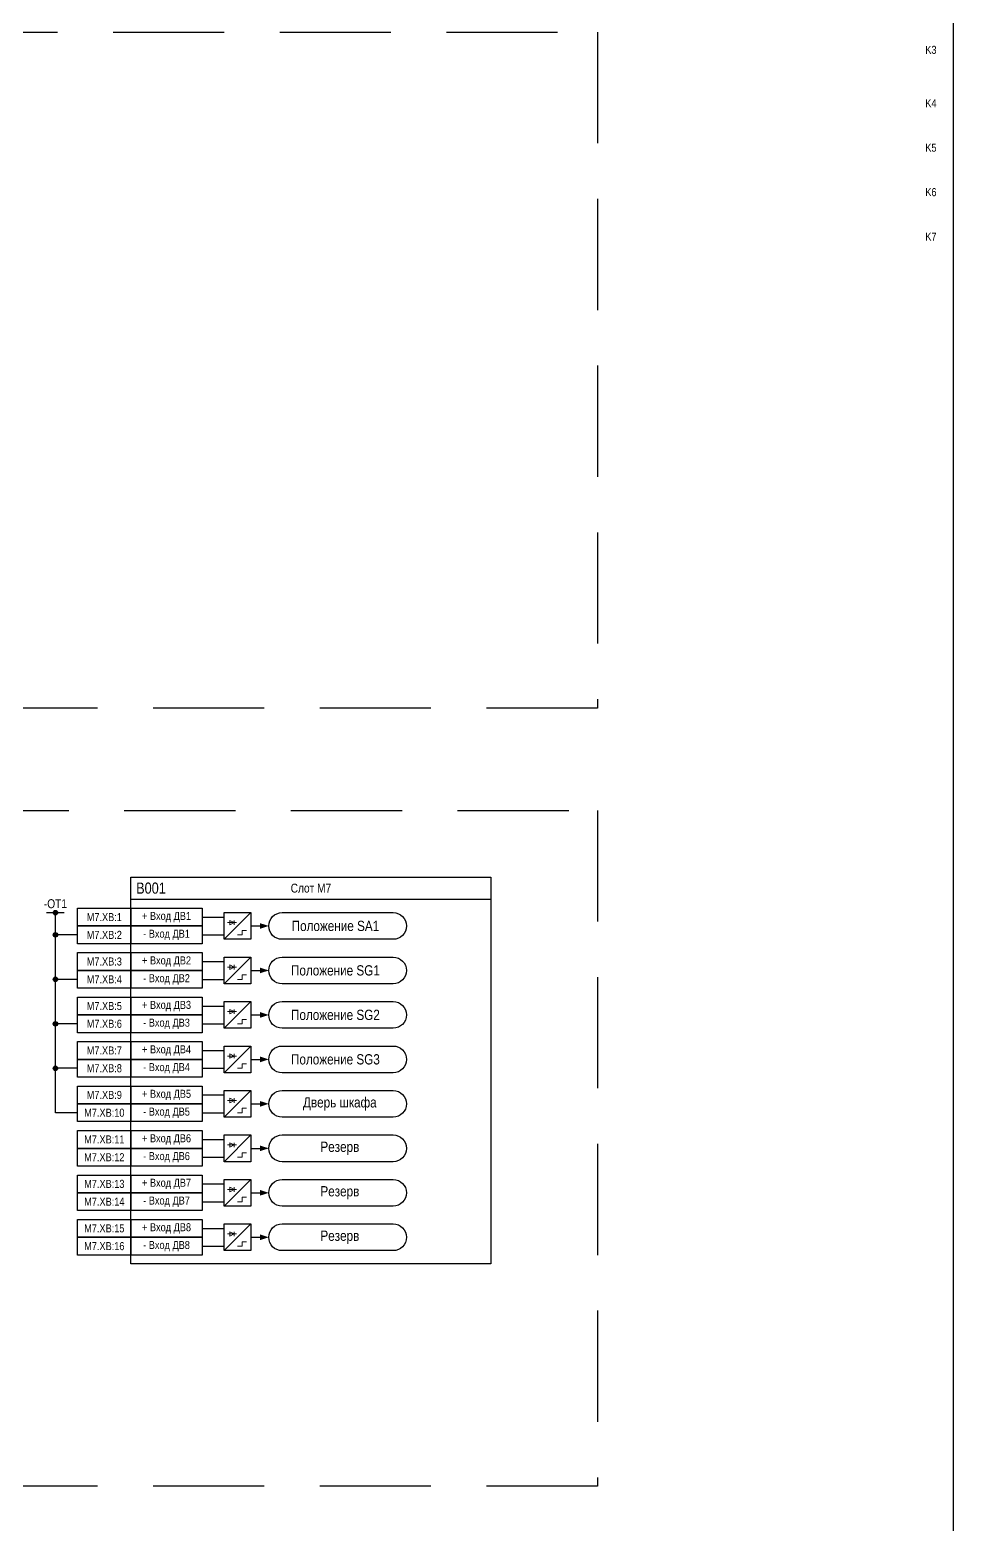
# Model space of a CAD drawing. Header units: millimetres. Extents: x 1657 to 5785, y -558 to 1129.
# Drawn here: x 4585.2 to 4793, y 166.5 to 502.5 of the extents above; entities that cross this region are included whole.
import ezdxf

# ---------------------------------------------------------------- set-up
doc = ezdxf.new("R2010")
doc.units = ezdxf.units.MM
doc.linetypes.add('штриховая2', pattern=[0.375, 0.25, -0.125])
doc.layers.add('_ОРЗ_0.3', color=7, linetype='Continuous', lineweight=30)
doc.layers.add('TEXT', color=7, linetype='Continuous', lineweight=25)
doc.layers.add('Основная', color=7, linetype='Continuous')
doc.styles.add('1.8_Gost_RD', font='ARIALN.TTF', dxfattribs={"height": 1.8})
doc.styles.add('2.5_Gost_RD', font='ARIALN.TTF', dxfattribs={"height": 2.5})

# ---------------------------------------------------------------- blocks, each defined once
blk = doc.blocks.new('*U114')
at = {"ltscale": 0.25}
blk.add_line((0, 0), (3, 0), dxfattribs=at)
blk.add_lwpolyline([(2, 0, 1.3, 0, 0), (4, 0, 0, 0, 0)], format="xyseb", dxfattribs=at)
blk = doc.blocks.new('Точка')
at = {"ltscale": 100}
h = blk.add_hatch(color=256, dxfattribs=at)
h.dxf.hatch_style = 1
edge = h.paths.add_edge_path()
edge.add_arc((0, 0), 0.5, 0, 360)
blk.add_circle((0, 0), 0.5, dxfattribs=at)

msp = doc.modelspace()

# ---------------------------------------------------------------- linework, layer by layer
at = {"ltscale": 100}
for p, q in [((4589, 304), (4593, 304)), ((4591, 259), (4591, 304)), ((4596, 299), (4591, 299)), ((4596, 289), (4591, 289)), ((4596, 279), (4591, 279)), ((4596, 269), (4591, 269)), ((4596, 259), (4591, 259))]:
    msp.add_line(p, q, dxfattribs=at)
at = {"lineweight": 13, "ltscale": 0.25}
for p, q in [((4631.25, 302.25), (4631.25, 301.25)), ((4631.25, 292.25), (4631.25, 291.25)), ((4631.25, 282.25), (4631.25, 281.25)), ((4631.25, 272.25), (4631.25, 271.25)), ((4631.25, 262.25), (4631.25, 261.25)), ((4631.25, 252.25), (4631.25, 251.25)), ((4631.25, 242.25), (4631.25, 241.25)), ((4631.25, 232.25), (4631.25, 231.25))]:
    msp.add_line(p, q, dxfattribs=at)
at = {"ltscale": 100}
for points in [[(3847, 707), (4793, 707), (4793, -188), (3847, -188)], [(4596, 305), (4608, 305), (4608, 301), (4596, 301)], [(4608, 305), (4624, 305), (4624, 301), (4608, 301)], [(4596, 301), (4608, 301), (4608, 297), (4596, 297)], [(4608, 301), (4624, 301), (4624, 297), (4608, 297)], [(4596, 295), (4608, 295), (4608, 291), (4596, 291)], [(4608, 295), (4624, 295), (4624, 291), (4608, 291)], [(4596, 291), (4608, 291), (4608, 287), (4596, 287)], [(4608, 291), (4624, 291), (4624, 287), (4608, 287)], [(4596, 285), (4608, 285), (4608, 281), (4596, 281)], [(4608, 285), (4624, 285), (4624, 281), (4608, 281)], [(4596, 281), (4608, 281), (4608, 277), (4596, 277)], [(4608, 281), (4624, 281), (4624, 277), (4608, 277)], [(4596, 275), (4608, 275), (4608, 271), (4596, 271)], [(4608, 275), (4624, 275), (4624, 271), (4608, 271)], [(4596, 271), (4608, 271), (4608, 267), (4596, 267)], [(4608, 271), (4624, 271), (4624, 267), (4608, 267)], [(4596, 265), (4608, 265), (4608, 261), (4596, 261)], [(4608, 265), (4624, 265), (4624, 261), (4608, 261)], [(4596, 261), (4608, 261), (4608, 257), (4596, 257)], [(4608, 261), (4624, 261), (4624, 257), (4608, 257)], [(4596, 255), (4608, 255), (4608, 251), (4596, 251)], [(4608, 255), (4624, 255), (4624, 251), (4608, 251)], [(4596, 251), (4608, 251), (4608, 247), (4596, 247)], [(4608, 251), (4624, 251), (4624, 247), (4608, 247)], [(4596, 245), (4608, 245), (4608, 241), (4596, 241)], [(4608, 245), (4624, 245), (4624, 241), (4608, 241)], [(4596, 241), (4608, 241), (4608, 237), (4596, 237)], [(4608, 241), (4624, 241), (4624, 237), (4608, 237)], [(4596, 235), (4608, 235), (4608, 231), (4596, 231)], [(4608, 235), (4624, 235), (4624, 231), (4608, 231)], [(4596, 231), (4608, 231), (4608, 227), (4596, 227)], [(4608, 231), (4624, 231), (4624, 227), (4608, 227)]]:
    msp.add_lwpolyline(points, close=True, dxfattribs=at)
at = {"linetype": 'штриховая2', "ltscale": 100}
for points in [[(4344, 502), (4529, 502), (4713, 502), (4713, 350), (4344, 350)], [(4344, 327), (4713, 327), (4713, 175), (4344, 175)]]:
    msp.add_lwpolyline(points, close=True, dxfattribs=at)
at = {"ltscale": 100}
msp.add_lwpolyline([(4608, 307), (4689, 307)], dxfattribs=at)
for points in [[(4629, 304), (4635, 304), (4635, 298), (4629, 298)], [(4629, 294), (4635, 294), (4635, 288), (4629, 288)], [(4629, 284), (4635, 284), (4635, 278), (4629, 278)], [(4629, 274), (4635, 274), (4635, 268), (4629, 268)], [(4629, 264), (4635, 264), (4635, 258), (4629, 258)], [(4629, 254), (4635, 254), (4635, 248), (4629, 248)], [(4629, 244), (4635, 244), (4635, 238), (4629, 238)], [(4629, 234), (4635, 234), (4635, 228), (4629, 228)]]:
    msp.add_lwpolyline(points, close=True)
at = {"lineweight": 13, "flags": 128}
for points in [[(4630.5, 302.5, 0, 0, 0), (4630.5, 303, 0.25, 0, 0), (4630.5, 303.5, 0, 0, 0)], [(4631, 302.5, 0, 0, 0), (4631, 303, 0.25, 0, 0), (4631, 303.5, 0, 0, 0)], [(4630.5, 292.5, 0, 0, 0), (4630.5, 293, 0.25, 0, 0), (4630.5, 293.5, 0, 0, 0)], [(4631, 292.5, 0, 0, 0), (4631, 293, 0.25, 0, 0), (4631, 293.5, 0, 0, 0)], [(4630.5, 282.5, 0, 0, 0), (4630.5, 283, 0.25, 0, 0), (4630.5, 283.5, 0, 0, 0)], [(4631, 282.5, 0, 0, 0), (4631, 283, 0.25, 0, 0), (4631, 283.5, 0, 0, 0)], [(4630.5, 272.5, 0, 0, 0), (4630.5, 273, 0.25, 0, 0), (4630.5, 273.5, 0, 0, 0)], [(4631, 272.5, 0, 0, 0), (4631, 273, 0.25, 0, 0), (4631, 273.5, 0, 0, 0)], [(4630.5, 262.5, 0, 0, 0), (4630.5, 263, 0.25, 0, 0), (4630.5, 263.5, 0, 0, 0)], [(4631, 262.5, 0, 0, 0), (4631, 263, 0.25, 0, 0), (4631, 263.5, 0, 0, 0)], [(4630.5, 252.5, 0, 0, 0), (4630.5, 253, 0.25, 0, 0), (4630.5, 253.5, 0, 0, 0)], [(4631, 252.5, 0, 0, 0), (4631, 253, 0.25, 0, 0), (4631, 253.5, 0, 0, 0)], [(4630.5, 242.5, 0, 0, 0), (4630.5, 243, 0.25, 0, 0), (4630.5, 243.5, 0, 0, 0)], [(4631, 242.5, 0, 0, 0), (4631, 243, 0.25, 0, 0), (4631, 243.5, 0, 0, 0)], [(4630.5, 232.5, 0, 0, 0), (4630.5, 233, 0.25, 0, 0), (4630.5, 233.5, 0, 0, 0)], [(4631, 232.5, 0, 0, 0), (4631, 233, 0.25, 0, 0), (4631, 233.5, 0, 0, 0)]]:
    msp.add_lwpolyline(points, format="xyseb", dxfattribs=at)
at = {"ltscale": 100}
for points in [[(4642, 298, -1), (4642, 304), (4667, 304, -1), (4667, 298)], [(4642, 288, -1), (4642, 294), (4667, 294, -1), (4667, 288)], [(4642, 278, -1), (4642, 284), (4667, 284, -1), (4667, 278)], [(4642, 268, -1), (4642, 274), (4667, 274, -1), (4667, 268)], [(4642, 258, -1), (4642, 264), (4667, 264, -1), (4667, 258)], [(4642, 248, -1), (4642, 254), (4667, 254, -1), (4667, 248)], [(4642, 238, -1), (4642, 244), (4667, 244, -1), (4667, 238)], [(4642, 228, -1), (4642, 234), (4667, 234, -1), (4667, 228)]]:
    msp.add_lwpolyline(points, format="xyb", close=True, dxfattribs=at)
at = {"lineweight": 13, "ltscale": 0.25}
for points in [[(4631.25, 301.75), (4630.25, 302.25), (4630.25, 301.25), (4631.25, 301.75)], [(4631.25, 291.75), (4630.25, 292.25), (4630.25, 291.25), (4631.25, 291.75)], [(4631.25, 281.75), (4630.25, 282.25), (4630.25, 281.25), (4631.25, 281.75)], [(4631.25, 271.75), (4630.25, 272.25), (4630.25, 271.25), (4631.25, 271.75)], [(4631.25, 261.75), (4630.25, 262.25), (4630.25, 261.25), (4631.25, 261.75)], [(4631.25, 251.75), (4630.25, 252.25), (4630.25, 251.25), (4631.25, 251.75)], [(4631.25, 241.75), (4630.25, 242.25), (4630.25, 241.25), (4631.25, 241.75)], [(4631.25, 231.75), (4630.25, 232.25), (4630.25, 231.25), (4631.25, 231.75)]]:
    msp.add_lwpolyline(points, dxfattribs=at)
at = {"layer": '_ОРЗ_0.3', "ltscale": 100}
msp.add_lwpolyline([(4608, 312), (4689, 312), (4689, 225), (4608, 225)], close=True, dxfattribs=at)
at = {"layer": 'Основная', "color": 0}
for p, q in [((4624, 303), (4629, 303)), ((4624, 299), (4629, 299)), ((4624, 293), (4629, 293)), ((4624, 289), (4629, 289)), ((4624, 283), (4629, 283)), ((4624, 279), (4629, 279)), ((4624, 273), (4629, 273)), ((4624, 269), (4629, 269)), ((4624, 263), (4629, 263)), ((4624, 259), (4629, 259)), ((4624, 253), (4629, 253)), ((4624, 249), (4629, 249)), ((4624, 243), (4629, 243)), ((4624, 239), (4629, 239)), ((4624, 233), (4629, 233)), ((4624, 229), (4629, 229))]:
    msp.add_line(p, q, dxfattribs=at)
at = {"layer": 'Основная', "ltscale": 0.25}
for p, q in [((4635, 304), (4629, 298)), ((4635, 294), (4629, 288)), ((4635, 284), (4629, 278)), ((4635, 274), (4629, 268)), ((4635, 264), (4629, 258)), ((4635, 254), (4629, 248)), ((4635, 244), (4629, 238)), ((4635, 234), (4629, 228))]:
    msp.add_line(p, q, dxfattribs=at)
at = {"layer": 'Основная', "color": 0, "lineweight": 13}
for p, q in [((4629.75, 301.75), (4631.75, 301.75)), ((4629.75, 291.75), (4631.75, 291.75)), ((4629.75, 281.75), (4631.75, 281.75)), ((4629.75, 271.75), (4631.75, 271.75)), ((4629.75, 261.75), (4631.75, 261.75)), ((4629.75, 251.75), (4631.75, 251.75)), ((4629.75, 241.75), (4631.75, 241.75)), ((4629.75, 231.75), (4631.75, 231.75))]:
    msp.add_line(p, q, dxfattribs=at)
for p, q in [((4633, 300), (4634, 300)), ((4633, 299), (4633, 300)), ((4632, 299), (4633, 299)), ((4632, 289), (4633, 289)), ((4633, 290), (4634, 290)), ((4633, 289), (4633, 290)), ((4632, 279), (4633, 279)), ((4633, 280), (4634, 280)), ((4633, 279), (4633, 280)), ((4632, 269), (4633, 269)), ((4633, 270), (4634, 270)), ((4633, 269), (4633, 270)), ((4632, 259), (4633, 259)), ((4633, 260), (4634, 260)), ((4633, 259), (4633, 260)), ((4632, 249), (4633, 249)), ((4633, 250), (4634, 250)), ((4633, 249), (4633, 250)), ((4632, 239), (4633, 239)), ((4633, 240), (4634, 240)), ((4633, 239), (4633, 240)), ((4632, 229), (4633, 229)), ((4633, 230), (4634, 230)), ((4633, 229), (4633, 230))]:
    msp.add_line(p, q, dxfattribs=at).dxf.unprotected_set("ltscale", 0)

# ---------------------------------------------------------------- block references
at = {"ltscale": 100}
for p in [(4591, 304), (4591, 299), (4591, 289), (4591, 279), (4591, 269)]:
    msp.add_blockref('Точка', p, dxfattribs=at)
at = {"ltscale": 0.35}
for p in [(4635, 301), (4635, 291), (4635, 281), (4635, 271), (4635, 261), (4635, 251), (4635, 241), (4635, 231)]:
    msp.add_blockref('*U114', p, dxfattribs=at)

# ---------------------------------------------------------------- texts
at = {"ltscale": 100, "attachment_point": 5}
for s, insert, char_height, width, style in [('K3', (4788, 498), 1.8, 6, '1.8_Gost_RD'), ('K4', (4788, 486), 1.8, 6, '1.8_Gost_RD'), ('K5', (4788, 476), 1.8, 6, '1.8_Gost_RD'), ('K6', (4788, 466), 1.8, 6, '1.8_Gost_RD'), ('K7', (4788, 456), 1.8, 6, '1.8_Gost_RD'), ('B001', (4612.5, 309.5), 2.5, 11, '2.5_Gost_RD'), ('Слот М7', (4648.5, 309.5), 2, 81, '1.8_Gost_RD'), ('-ОТ1', (4591, 306), 2, 81, '1.8_Gost_RD'), ('М7.XB:1', (4602, 303), 1.8, 12, '1.8_Gost_RD'), ('+ Вход ДВ1', (4616, 303), 1.8, 16, '1.8_Gost_RD'), ('М7.XB:2', (4602, 299), 1.8, 12, '1.8_Gost_RD'), ('- Вход ДВ1', (4616, 299), 1.8, 16, '1.8_Gost_RD'), ('М7.XB:3', (4602, 293), 1.8, 12, '1.8_Gost_RD'), ('+ Вход ДВ2', (4616, 293), 1.8, 16, '1.8_Gost_RD'), ('М7.XB:4', (4602, 289), 1.8, 12, '1.8_Gost_RD'), ('- Вход ДВ2', (4616, 289), 1.8, 16, '1.8_Gost_RD'), ('М7.XB:5', (4602, 283), 1.8, 12, '1.8_Gost_RD'), ('+ Вход ДВ3', (4616, 283), 1.8, 16, '1.8_Gost_RD'), ('М7.XB:6', (4602, 279), 1.8, 12, '1.8_Gost_RD'), ('- Вход ДВ3', (4616, 279), 1.8, 16, '1.8_Gost_RD'), ('М7.XB:7', (4602, 273), 1.8, 12, '1.8_Gost_RD'), ('+ Вход ДВ4', (4616, 273), 1.8, 16, '1.8_Gost_RD'), ('М7.XB:8', (4602, 269), 1.8, 12, '1.8_Gost_RD'), ('- Вход ДВ4', (4616, 269), 1.8, 16, '1.8_Gost_RD'), ('М7.XB:9', (4602, 263), 1.8, 12, '1.8_Gost_RD'), ('+ Вход ДВ5', (4616, 263), 1.8, 16, '1.8_Gost_RD'), ('М7.XB:10', (4602, 259), 1.8, 12, '1.8_Gost_RD'), ('- Вход ДВ5', (4616, 259), 1.8, 16, '1.8_Gost_RD'), ('М7.XB:11', (4602, 253), 1.8, 12, '1.8_Gost_RD'), ('+ Вход ДВ6', (4616, 253), 1.8, 16, '1.8_Gost_RD'), ('М7.XB:12', (4602, 249), 1.8, 12, '1.8_Gost_RD'), ('- Вход ДВ6', (4616, 249), 1.8, 16, '1.8_Gost_RD'), ('М7.XB:13', (4602, 243), 1.8, 12, '1.8_Gost_RD'), ('+ Вход ДВ7', (4616, 243), 1.8, 16, '1.8_Gost_RD'), ('М7.XB:14', (4602, 239), 1.8, 12, '1.8_Gost_RD'), ('- Вход ДВ7', (4616, 239), 1.8, 16, '1.8_Gost_RD'), ('М7.XB:15', (4602, 233), 1.8, 12, '1.8_Gost_RD'), ('+ Вход ДВ8', (4616, 233), 1.8, 16, '1.8_Gost_RD'), ('М7.XB:16', (4602, 229), 1.8, 12, '1.8_Gost_RD'), ('- Вход ДВ8', (4616, 229), 1.8, 16, '1.8_Gost_RD')]:
    msp.add_mtext(s, dxfattribs=dict(at, insert=insert, char_height=char_height, width=width, style=style))
at = {"layer": 'TEXT', "ltscale": 100, "char_height": 2.3, "width": 31, "attachment_point": 5, "style": '2.5_Gost_RD'}
for s, insert in [('\\pxsm0.7;Положение SA1', (4654, 301)), ('\\pxsm0.7;Положение SG1', (4654, 291)), ('\\pxsm0.7;Положение SG2', (4654, 281)), ('\\pxsm0.7;Положение SG3', (4654, 271)), ('\\pxsm0.7;Дверь шкафа', (4655, 261)), ('\\A1;\\pxsm0.7;Резерв', (4655, 251)), ('\\A1;\\pxsm0.7;Резерв', (4655, 241)), ('\\A1;\\pxsm0.7;Резерв', (4655, 231))]:
    msp.add_mtext(s, dxfattribs=dict(at, insert=insert))

doc.saveas('drawing.dxf')
